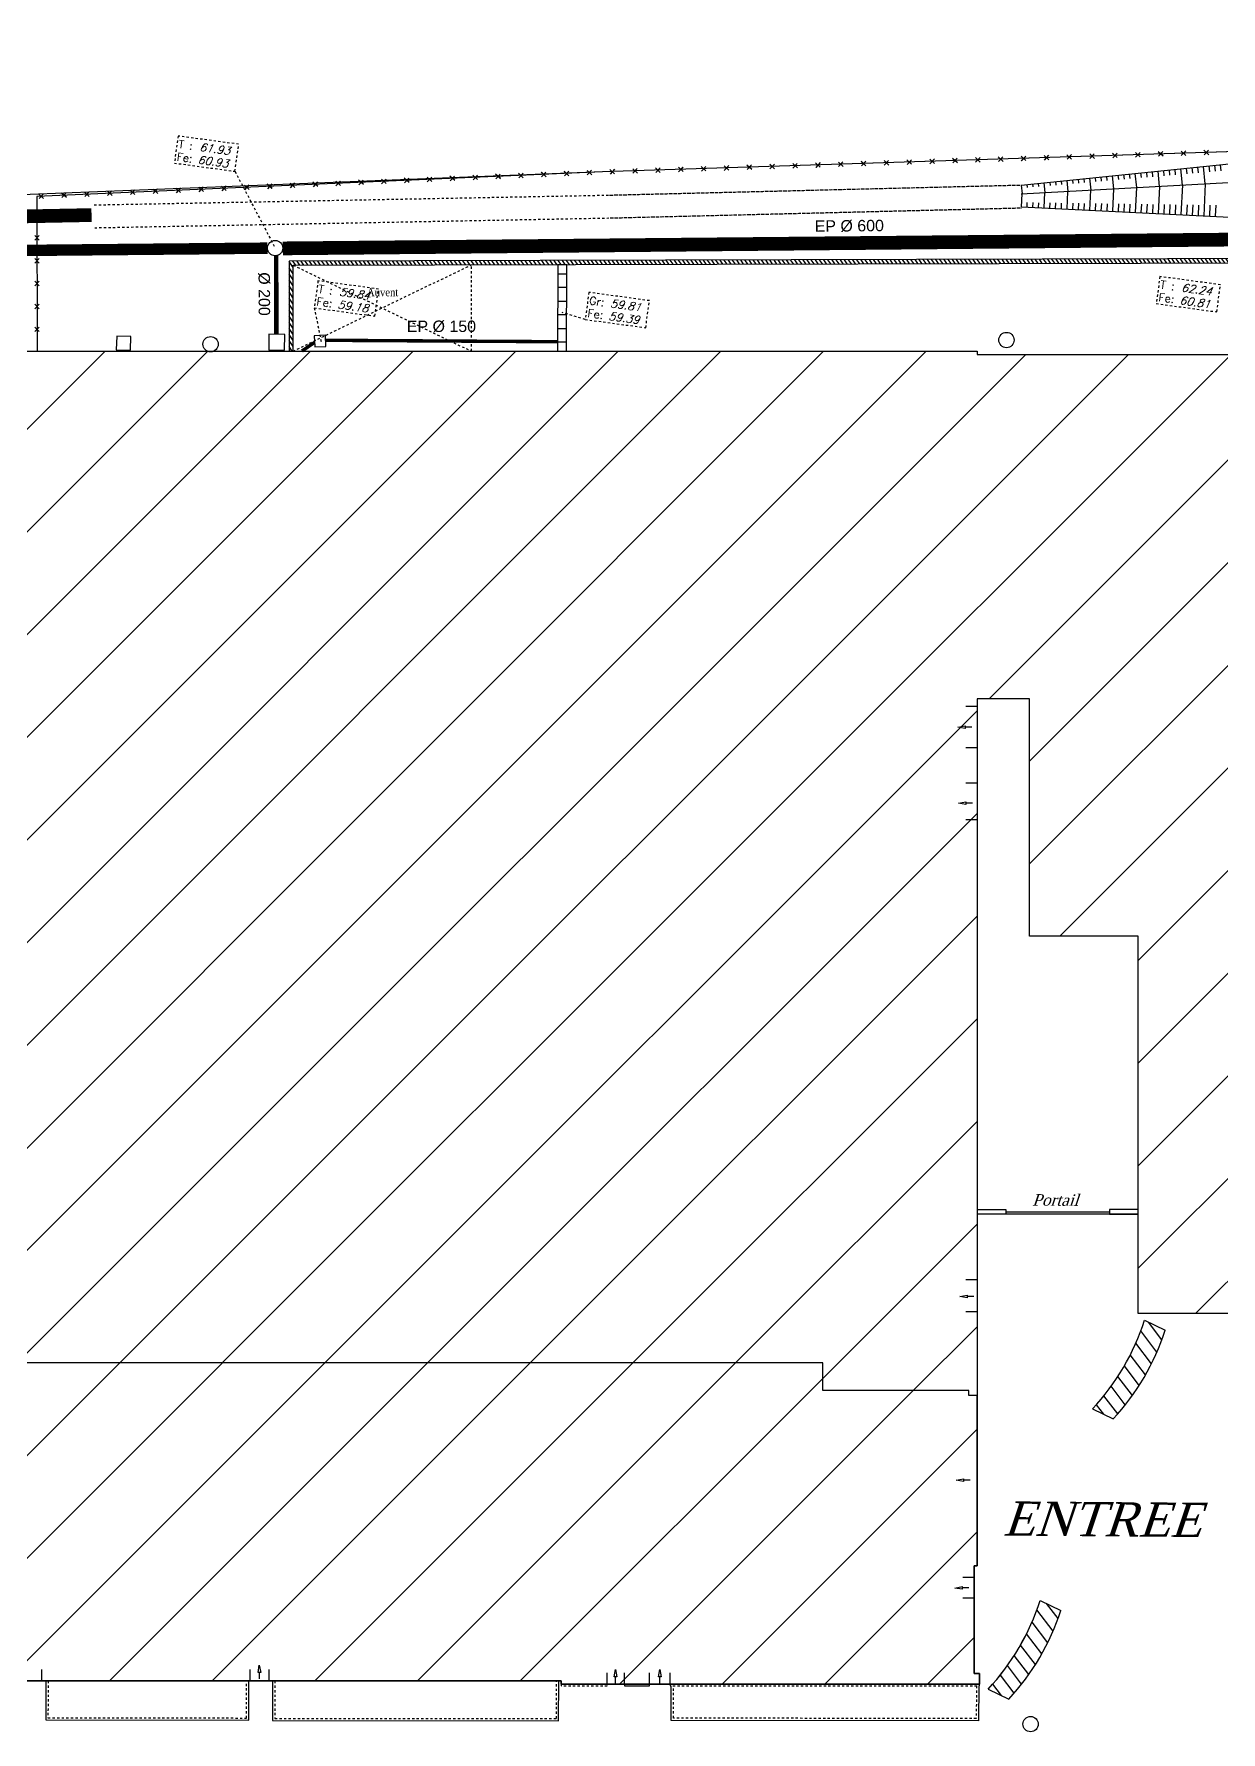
# Model space of a CAD drawing. Header units: metres. Extents: x 19 to 585, y 0 to 337.
# Drawn here: x 255.5 to 307.4, y 135.3 to 209.6 of the extents above; entities that cross this region are included whole.
import ezdxf
from ezdxf.enums import TextEntityAlignment as Align

# ---------------------------------------------------------------- set-up
doc = ezdxf.new("R2010")
doc.units = ezdxf.units.M
doc.header["$LTSCALE"] = 0.01
for name, pattern in [('CACHE', [0.375, 0.25, -0.125]), ('CACHE2', [0.1875, 0.125, -0.0625]), ('FANTOME', [2.5, 1.25, -0.25, 0.25, -0.25, 0.25, -0.25])]:
    doc.linetypes.add(name, pattern=pattern)
for name, color, linetype in [('BATIMENTS', 1, 'Continuous'), ('HACHURES', 7, 'Continuous'), ('LIEN-GAMA', 150, 'Continuous'), ('PARCELLES', 240, 'Continuous'), ('RESEAUX-EU-EP', 131, 'FANTOME'), ('TALUS', 2, 'Continuous'), ('Tempo_Doublon_Point', 7, 'Continuous'), ('TEXTES', 6, 'Continuous'), ('VOIRIES', 7, 'Continuous'), ('VOIRIES_temp', 7, 'Continuous')]:
    doc.layers.add(name, color=color, linetype=linetype)
doc.layers.add('CONTOURS', color=10, linetype='Continuous', plot=False)
doc.layers.add('CONTOURS2', color=30, linetype='Continuous', plot=False)
doc.styles.add('2', font='times.ttf', dxfattribs={"oblique": 18})
doc.styles.add('9', font='arial.ttf')
doc.styles.add('GARA', font='GARA.TTF', dxfattribs={"width": 1.01})
doc.styles.add('ROMANC', font='romanc')
doc.styles.add('ROMANS', font='romans')
pattern_1 = [(127.23401086, (48295.0689, -734406.4977), (-0.3980854434, -0.30253591482), [])]

# ---------------------------------------------------------------- blocks, each defined once
blk = doc.blocks.new('116')
blk.add_circle((0, 0), 0.5)
blk = doc.blocks.new('12')
blk.add_lwpolyline([(0, 0), (1, 0), (1, 1), (0, 1)], close=True)
blk = doc.blocks.new('14')
for p, q in [((0.105, 0.947), (0.105, 0.053)), ((0.263, 0.053), (0.263, 0.947)), ((0.421, 0.947), (0.421, 0.053)), ((0.579, 0.053), (0.579, 0.947)), ((0.737, 0.947), (0.737, 0.053)), ((0.895, 0.053), (0.895, 0.947))]:
    blk.add_line(p, q)
blk.add_lwpolyline([(1, 1), (1, 0), (0, 0), (0, 1)], close=True)
blk = doc.blocks.new('102')
for p, q in [((-0.2, 0.2), (0.2, -0.2)), ((-0.2, -0.2), (0.2, 0.2))]:
    blk.add_line(p, q)
blk = doc.blocks.new('Ct2')
blk.add_lwpolyline([(0, 0), (2.673, 0), (2.673, 1.195), (0, 1.195)], close=True)
at = {"style": 'ROMANC'}
for s, p in [('T :', (0.068, 0.678)), ('Fe:', (0.068, 0.12))]:
    blk.add_text(s, height=0.35, dxfattribs=at).set_placement(p)
at = {"style": 'ROMANS', "oblique": 18, "flags": 4}
for tag, p in [('TAMPON', (0.996, 0.678)), ('FE', (0.996, 0.118))]:
    blk.add_attdef(tag, p, '', height=0.35, dxfattribs=at)
blk = doc.blocks.new('Gt2')
blk.add_lwpolyline([(0, 0), (2.673, 0), (2.673, 1.195), (0, 1.195)], close=True)
at = {"style": 'ROMANC'}
for s, p in [('Gr:', (0.068, 0.678)), ('Fe:', (0.068, 0.12))]:
    blk.add_text(s, height=0.35, dxfattribs=at).set_placement(p)
at = {"style": 'ROMANS', "oblique": 18, "flags": 4}
for tag, p in [('TAMPON', (0.996, 0.678)), ('FE', (0.996, 0.118))]:
    blk.add_attdef(tag, p, '', height=0.35, dxfattribs=at)
blk = doc.blocks.new('D-fld')
for p, q in [((-0.321, -0.003), (0.001, 0.057)), ((0.001, 0.057), (-0.001, -0.057)), ((0.287, 0), (0, 0)), ((-0.001, -0.057), (-0.321, -0.003))]:
    blk.add_line(p, q)

msp = doc.modelspace()

# ---------------------------------------------------------------- hatches: boundary and pattern name
at = {"layer": 'HACHURES'}
h = msp.add_hatch(dxfattribs=at)
h.set_pattern_fill('U', color=256, scale=0.15, angle=27.34395, style=0, pattern_type=0)
h.set_pattern_definition([(304.3712777, (4752.65459, -3394.69205), (0.1238094918, 0.0846829957), [])])
edge = h.paths.add_edge_path()
edge.add_line((266.817, 199.486), (316.225, 199.61))
edge.add_line((316.225, 199.61), (316.225, 202.528))
edge.add_line((316.045, 202.528), (316.045, 199.789))
edge.add_line((316.045, 199.789), (266.637, 199.666))
edge.add_line((266.637, 199.666), (266.637, 195.726))
edge.add_line((266.817, 195.726), (266.817, 199.486))
h = msp.add_hatch(dxfattribs=at)
h.set_pattern_fill('ANSI31', color=256, style=0)
h.paths.add_polyline_path([(296.734, 175.227), (296.734, 180.517), (299.028, 180.517), (299.028, 170.137), (303.778, 170.137), (303.778, 153.622), (326.057, 153.622), (326.053, 158.095), (326.057, 178.538), (326.057, 185.271), (318.303, 185.271), (314.703, 185.271), (311.403, 185.271), (308.189, 185.271), (308.189, 185.397), (308.134, 185.397), (308.189, 195.387), (311.487, 195.387), (311.487, 195.587), (296.734, 195.587), (296.734, 195.726), (281.664, 195.726), (253.148, 195.726), (236.645, 195.726), (197.683, 195.726), (195.613, 195.726), (191.197, 195.726), (191.197, 189.649), (189.612, 189.649), (189.612, 196.787), (181.997, 196.787), (178.288, 196.787), (171.872, 196.787), (168.009, 196.787), (155.531, 196.787), (155.531, 191.969), (155.531, 174.21), (155.531, 171.06), (155.531, 168.386), (155.531, 162.997), (155.531, 161.112), (155.893, 161.112), (155.893, 156.043), (155.893, 147.691), (170.348, 147.578), (170.348, 142.971), (180.379, 142.971), (180.38, 147.058), (254.188, 147.16), (254.182, 151.464), (290.342, 151.464), (290.342, 150.252), (296.734, 150.252), (296.734, 155.679)])
h.paths.add_polyline_path([(206.096, 166.264), (242.1, 166.256), (242.101, 170.857), (206.097, 170.865)], flags=24)
h = msp.add_hatch(dxfattribs=at)
h.set_pattern_fill('_USER', color=256, scale=0.5, angle=127.23401, style=0, pattern_type=0)
h.set_pattern_definition(pattern_1)
h.paths.add_polyline_path([(304.958, 152.898), (304.056, 153.334, -0.110247), (301.783, 149.453), (302.684, 149.017, 0.110247)])
h = msp.add_hatch(dxfattribs=at)
h.set_pattern_fill('_USER', color=256, scale=0.5, angle=127.23401, style=0, pattern_type=0)
h.set_pattern_definition(pattern_1)
h.paths.add_polyline_path([(297.219, 137.195), (298.121, 136.759, 0.110247), (300.394, 140.64), (299.492, 141.076, -0.110247)])

# ---------------------------------------------------------------- linework, layer by layer
at = {"layer": 'BATIMENTS', "flags": 128}
for points in [[(316.045, 202.528), (316.045, 199.789), (266.637, 199.666), (266.637, 195.726)], [(266.817, 199.486), (316.225, 199.61), (316.225, 202.528)], [(266.817, 195.726), (266.817, 199.486)], [(253.148, 195.726), (281.664, 195.726), (296.734, 195.726), (296.734, 195.587), (311.487, 195.587)], [(326.057, 153.622), (303.778, 153.622), (303.778, 170.137), (299.028, 170.137), (299.028, 180.517), (296.734, 180.517), (296.734, 175.227), (296.734, 155.679), (296.734, 150.042), (296.734, 143.163), (296.734, 142.594), (296.601, 142.594), (296.601, 137.88), (296.843, 137.88), (296.843, 137.412), (283.3, 137.412), (278.532, 137.412), (278.532, 137.55), (265.76, 137.55), (255.876, 137.55), (249.554, 137.55)], [(296.734, 180.177), (296.234, 180.177)], [(296.734, 178.377), (296.234, 178.377)], [(296.734, 176.827), (296.234, 176.827)], [(296.734, 175.227), (296.234, 175.227)], [(296.734, 158.177), (297.984, 158.177), (297.984, 157.977), (296.734, 157.977)], [(297.984, 158.077), (302.518, 158.077)], [(303.778, 158.177), (302.518, 158.177), (302.518, 157.977), (303.778, 157.977)], [(296.734, 155.097), (296.234, 155.097)], [(296.734, 153.697), (296.234, 153.697)], [(296.601, 142.082), (296.101, 142.082)], [(296.601, 141.177), (296.101, 141.177)], [(255.817, 137.55), (255.817, 138.05)], [(264.93, 137.55), (264.93, 138.05)], [(265.76, 137.55), (265.76, 138.05)], [(280.544, 137.412), (280.544, 137.912)], [(281.306, 137.412), (281.306, 137.912)], [(282.4, 137.412), (282.4, 137.912)], [(283.3, 137.412), (283.301, 137.912)], [(281.306, 137.412), (281.306, 137.335), (282.4, 137.335), (282.4, 137.412)]]:
    msp.add_lwpolyline(points, dxfattribs=at)
at = {"layer": 'BATIMENTS', "color": 7, "linetype": 'CACHE2', "flags": 128}
for points in [[(266.817, 195.726), (274.61, 199.506)], [(266.817, 199.486), (274.61, 195.726)], [(274.61, 195.726), (274.61, 199.506)]]:
    msp.add_lwpolyline(points, dxfattribs=at)
at = {"layer": 'BATIMENTS', "linetype": 'CACHE', "flags": 128}
for points in [[(278.532, 137.412), (278.532, 137.335), (280.544, 137.335), (280.544, 137.412)], [(283.3, 137.412), (283.3, 137.335), (296.843, 137.335), (296.843, 137.412)]]:
    msp.add_lwpolyline(points, dxfattribs=at)
at = {"layer": 'CONTOURS', "flags": 128}
for points in [[(253.148, 195.726), (281.664, 195.726), (296.734, 195.726), (296.734, 195.587), (311.487, 195.587)], [(326.057, 153.622), (303.778, 153.622), (303.778, 170.137), (299.028, 170.137), (299.028, 180.517), (296.734, 180.517), (296.734, 175.227), (296.734, 155.679), (296.734, 150.042), (296.734, 143.163), (296.734, 142.594), (296.601, 142.594), (296.601, 137.88), (296.843, 137.88), (296.843, 137.412), (283.3, 137.412), (278.532, 137.412), (278.532, 137.55), (265.76, 137.55), (255.876, 137.55), (249.554, 137.55)]]:
    msp.add_lwpolyline(points, dxfattribs=at)
at = {"layer": 'CONTOURS2', "flags": 128}
for points in [[(253.204, 195.726), (266.637, 195.726), (266.637, 195.726), (296.734, 195.726), (296.734, 195.587), (311.487, 195.587)], [(326.057, 153.622), (303.778, 153.622), (303.778, 157.977), (296.734, 157.977), (296.734, 155.679), (296.734, 155.679), (296.734, 153.298), (296.734, 153.298), (296.734, 150.042), (296.374, 150.042), (296.374, 150.252), (289.982, 150.252), (289.982, 151.464), (254.022, 151.464)]]:
    msp.add_lwpolyline(points, dxfattribs=at)
at = {"layer": 'CONTOURS2'}
msp.add_lwpolyline([(249.554, 137.55), (255.876, 137.55), (265.76, 137.55), (278.532, 137.55), (278.532, 137.412), (283.3, 137.412), (296.843, 137.412), (296.843, 137.88), (296.601, 137.88), (296.601, 142.594), (296.734, 142.594), (296.734, 143.163), (296.734, 150.042), (296.374, 150.042), (296.374, 150.252), (289.982, 150.252), (289.982, 151.464), (254.022, 151.464)], dxfattribs=at)
at = {"layer": 'LIEN-GAMA'}
for p, q in [((245.313, 137.55), (259.227, 151.464)), ((249.803, 137.55), (263.718, 151.464)), ((254.293, 137.55), (268.208, 151.464)), ((258.783, 137.55), (272.698, 151.464)), ((263.273, 137.55), (277.188, 151.464)), ((267.764, 137.55), (281.678, 151.464)), ((272.254, 137.55), (286.168, 151.464)), ((276.744, 137.55), (290.342, 151.148)), ((281.096, 137.412), (293.936, 150.252)), ((285.587, 137.412), (296.734, 148.56)), ((290.077, 137.412), (296.734, 144.069)), ((294.567, 137.412), (296.601, 139.447))]:
    msp.add_line(p, q, dxfattribs=at)
msp.add_lwpolyline([(249.554, 137.55), (255.876, 137.55), (265.76, 137.55), (278.532, 137.55), (278.532, 137.412), (283.3, 137.412), (296.843, 137.412), (296.843, 137.88), (296.601, 137.88), (296.601, 142.594), (296.734, 142.594), (296.734, 143.163), (296.734, 150.042), (296.374, 150.042), (296.374, 150.252), (289.982, 150.252), (289.982, 151.464), (254.022, 151.464)], dxfattribs=at)
at = {"layer": 'PARCELLES'}
msp.add_lwpolyline([(398.34, 199.329), (342.6, 204.938), (316.753, 204.74), (280.34, 203.565), (255.312, 202.576), (222.196, 201.846), (210.155, 201.609), (195.235, 202.337), (179.02, 203.128), (171.6, 203.566), (155.796, 204.424), (154.395, 205.503), (150.874, 208.843), (121.269, 209.603)], dxfattribs=at)
at = {"layer": 'RESEAUX-EU-EP', "flags": 128}
for points in [[(264.27, 203.594), (266.028, 200.243)], [(267.74, 197.621), (268.037, 196.156)], [(279.589, 197.113), (278.588, 197.418)]]:
    msp.add_lwpolyline(points, dxfattribs=at)
for points, const_width in [([(229.293, 201.117), (257.997, 201.68)], 0.6), ([(266.362, 200.222), (308.175, 200.611)], 0.6), ([(200.887, 199.626), (265.693, 200.233)], 0.5), ([(266.081, 196.465), (266.071, 199.903)], 0.2), ([(267.753, 196.11), (267.197, 195.731)], 0.15), ([(278.378, 196.14), (268.24, 196.202)], 0.15)]:
    msp.add_lwpolyline(points, dxfattribs=dict(at, const_width=const_width))
at = {"layer": 'TALUS'}
for p, q in [((304.134, 203.554), (304.156, 203.338)), ((304.382, 203.579), (304.405, 203.36)), ((304.631, 203.604), (304.699, 202.935)), ((304.88, 203.63), (304.903, 203.403)), ((305.129, 203.655), (305.152, 203.424)), ((305.377, 203.681), (305.401, 203.446)), ((305.626, 203.706), (305.699, 202.99)), ((305.875, 203.731), (305.899, 203.489)), ((306.123, 203.757), (306.149, 203.51)), ((306.372, 203.782), (306.398, 203.532)), ((306.621, 203.807), (306.699, 203.044)), ((306.87, 203.833), (306.896, 203.574)), ((307.118, 203.858), (307.145, 203.596)), ((307.367, 203.884), (307.394, 203.617)), ((298.662, 202.995), (298.702, 202.609)), ((298.911, 203.021), (298.924, 202.888)), ((299.16, 203.046), (299.174, 202.909)), ((299.408, 203.071), (299.423, 202.931)), ((299.657, 203.097), (299.701, 202.663)), ((299.906, 203.122), (299.921, 202.974)), ((300.154, 203.148), (300.17, 202.995)), ((300.403, 203.173), (300.419, 203.017)), ((300.652, 203.198), (300.701, 202.718)), ((300.901, 203.224), (300.917, 203.06)), ((301.149, 203.249), (301.166, 203.081)), ((301.398, 203.274), (301.416, 203.102)), ((301.647, 203.3), (301.701, 202.772)), ((301.895, 203.325), (301.914, 203.145)), ((302.144, 203.351), (302.163, 203.167)), ((302.393, 203.376), (302.412, 203.188)), ((302.642, 203.401), (302.7, 202.827)), ((302.664, 201.847), (302.712, 202.827)), ((302.89, 203.427), (302.91, 203.231)), ((303.139, 203.452), (303.159, 203.253)), ((303.388, 203.477), (303.408, 203.274)), ((303.636, 203.503), (303.7, 202.881)), ((303.663, 201.798), (303.716, 202.882)), ((303.885, 203.528), (303.907, 203.317)), ((304.661, 201.749), (304.72, 202.937)), ((305.66, 201.699), (305.724, 202.991)), ((306.659, 201.65), (306.728, 203.046)), ((298.669, 202.045), (298.697, 202.609)), ((298.918, 202.033), (298.928, 202.229)), ((299.168, 202.02), (299.178, 202.226)), ((299.418, 202.008), (299.428, 202.222)), ((299.667, 201.996), (299.7, 202.663)), ((299.917, 201.983), (299.929, 202.214)), ((300.167, 201.971), (300.179, 202.211)), ((300.417, 201.959), (300.429, 202.207)), ((300.666, 201.946), (300.704, 202.718)), ((300.916, 201.934), (300.929, 202.2)), ((301.166, 201.922), (301.179, 202.196)), ((301.415, 201.909), (301.429, 202.192)), ((301.665, 201.897), (301.708, 202.773)), ((301.915, 201.884), (301.93, 202.185)), ((302.164, 201.872), (302.18, 202.181)), ((302.414, 201.86), (302.43, 202.178)), ((302.913, 201.835), (302.93, 202.17)), ((303.163, 201.823), (303.18, 202.167)), ((303.413, 201.81), (303.43, 202.163)), ((303.912, 201.786), (303.931, 202.156)), ((304.162, 201.773), (304.181, 202.152)), ((304.412, 201.761), (304.431, 202.148)), ((304.911, 201.736), (304.931, 202.141)), ((305.161, 201.724), (305.181, 202.137)), ((305.41, 201.712), (305.431, 202.134)), ((305.91, 201.687), (305.932, 202.126)), ((306.159, 201.674), (306.182, 202.122)), ((306.409, 201.662), (306.432, 202.119)), ((306.909, 201.637), (306.932, 202.111)), ((307.158, 201.625), (307.182, 202.108))]:
    msp.add_line(p, q, dxfattribs=at)
at = {"layer": 'TALUS', "flags": 128}
for points in [[(298.662, 202.995), (315.292, 204.692)], [(298.66, 202.607), (315.989, 203.55)], [(298.669, 202.045), (316.031, 201.186)]]:
    msp.add_lwpolyline(points, dxfattribs=at)
at = {"layer": 'Tempo_Doublon_Point'}
msp.add_lwpolyline([(398.34, 199.329), (342.6, 204.938), (316.753, 204.74), (280.34, 203.565), (255.312, 202.576), (222.196, 201.846), (210.155, 201.609), (195.235, 202.337), (179.02, 203.128), (171.6, 203.566), (155.796, 204.424), (154.395, 205.503), (150.874, 208.843), (121.269, 209.603)], dxfattribs=at)
at = {"layer": 'VOIRIES', "flags": 128}
for points in [[(316.753, 204.74), (280.34, 203.565), (255.609, 202.497), (255.612, 195.727)], [(304.056, 153.334), (304.958, 152.898)], [(301.783, 149.453), (302.684, 149.017)], [(299.492, 141.076), (300.394, 140.64)], [(297.219, 137.195), (298.121, 136.759)]]:
    msp.add_lwpolyline(points, dxfattribs=at)
at = {"layer": 'VOIRIES', "linetype": 'CACHE', "flags": 128}
for points in [[(258.115, 202.125), (280.654, 202.554), (298.662, 202.995)], [(258.134, 201.126), (280.676, 201.554), (298.687, 201.996)]]:
    msp.add_lwpolyline(points, dxfattribs=at)
at = {"layer": 'VOIRIES', "flags": 128}
for points in [[(301.783, 149.453, 0.110247), (304.056, 153.334, 0.954854)], [(302.684, 149.017, 0.110247), (304.958, 152.898, 0.954854)], [(297.219, 137.195, 0.110247), (299.492, 141.076, 0.954854)], [(298.121, 136.759, 0.110247), (300.394, 140.64, 0.954854)]]:
    msp.add_lwpolyline(points, format="xyb", dxfattribs=at)
at = {"layer": 'VOIRIES'}
for points in [[(255.993, 137.55), (255.992, 135.844), (264.879, 135.83), (264.879, 137.55)], [(265.917, 137.55), (265.916, 135.815), (278.428, 135.814), (278.429, 137.55)], [(296.802, 137.335), (296.795, 135.803), (283.352, 135.826), (283.353, 137.335)]]:
    msp.add_lwpolyline(points, dxfattribs=at)
at = {"layer": 'VOIRIES', "linetype": 'CACHE'}
for points in [[(256.093, 137.55), (256.092, 135.944), (264.779, 135.93), (264.779, 137.55)], [(266.017, 137.55), (266.016, 135.915), (278.328, 135.914), (278.329, 137.55)], [(296.702, 137.335), (296.695, 135.903), (283.453, 135.926), (283.453, 137.335)]]:
    msp.add_lwpolyline(points, dxfattribs=at)
at = {"layer": 'VOIRIES_temp'}
for p, q in [((316.753, 204.74), (280.34, 203.565)), ((299.865, 204.095), (299.659, 204.288)), ((299.859, 204.295), (299.666, 204.088)), ((300.865, 204.127), (300.659, 204.321)), ((300.859, 204.327), (300.665, 204.121)), ((301.864, 204.159), (301.658, 204.353)), ((301.858, 204.359), (301.665, 204.153)), ((302.864, 204.192), (302.658, 204.385)), ((302.857, 204.392), (302.664, 204.185)), ((303.863, 204.224), (303.657, 204.417)), ((303.857, 204.424), (303.664, 204.217)), ((304.863, 204.256), (304.657, 204.45)), ((304.856, 204.456), (304.663, 204.25)), ((305.862, 204.288), (305.656, 204.482)), ((305.856, 204.488), (305.662, 204.282)), ((306.862, 204.321), (306.656, 204.514)), ((306.855, 204.52), (306.662, 204.314)), ((280.34, 203.565), (255.609, 202.497)), ((277.879, 203.359), (277.671, 203.55)), ((277.87, 203.559), (277.679, 203.35)), ((278.878, 203.402), (278.67, 203.593)), ((278.869, 203.602), (278.678, 203.393)), ((279.877, 203.445), (279.669, 203.636)), ((279.869, 203.645), (279.677, 203.437)), ((280.875, 203.483), (280.669, 203.676)), ((280.869, 203.682), (280.675, 203.476)), ((281.875, 203.515), (281.669, 203.708)), ((281.868, 203.715), (281.675, 203.508)), ((282.874, 203.547), (282.668, 203.74)), ((282.868, 203.747), (282.674, 203.541)), ((283.874, 203.579), (283.667, 203.773)), ((283.867, 203.779), (283.674, 203.573)), ((284.873, 203.611), (284.667, 203.805)), ((284.867, 203.811), (284.673, 203.605)), ((285.873, 203.644), (285.666, 203.837)), ((285.866, 203.844), (285.673, 203.637)), ((286.872, 203.676), (286.666, 203.869)), ((286.866, 203.876), (286.672, 203.669)), ((287.872, 203.708), (287.665, 203.902)), ((287.865, 203.908), (287.672, 203.702)), ((288.871, 203.74), (288.665, 203.934)), ((288.865, 203.94), (288.671, 203.734)), ((289.871, 203.773), (289.664, 203.966)), ((289.864, 203.973), (289.671, 203.766)), ((290.87, 203.805), (290.664, 203.998)), ((290.864, 204.005), (290.67, 203.798)), ((291.87, 203.837), (291.663, 204.031)), ((291.863, 204.037), (291.67, 203.831)), ((292.869, 203.869), (292.663, 204.063)), ((292.863, 204.069), (292.669, 203.863)), ((293.869, 203.902), (293.662, 204.095)), ((293.862, 204.101), (293.669, 203.895)), ((294.868, 203.934), (294.662, 204.127)), ((294.862, 204.134), (294.668, 203.927)), ((295.868, 203.966), (295.661, 204.159)), ((295.861, 204.166), (295.668, 203.96)), ((296.867, 203.998), (296.661, 204.192)), ((296.861, 204.198), (296.667, 203.992)), ((297.867, 204.03), (297.66, 204.224)), ((297.86, 204.23), (297.667, 204.024)), ((298.866, 204.063), (298.66, 204.256)), ((298.86, 204.263), (298.666, 204.056)), ((260.895, 202.625), (260.686, 202.817)), ((260.886, 202.825), (260.695, 202.617)), ((261.894, 202.669), (261.685, 202.86)), ((261.885, 202.868), (261.694, 202.66)), ((262.893, 202.712), (262.685, 202.903)), ((262.884, 202.912), (262.693, 202.703)), ((263.892, 202.755), (263.684, 202.946)), ((263.883, 202.955), (263.692, 202.746)), ((264.891, 202.798), (264.683, 202.989)), ((264.883, 202.998), (264.691, 202.789)), ((265.89, 202.841), (265.682, 203.032)), ((265.882, 203.041), (265.69, 202.833)), ((266.889, 202.884), (266.681, 203.076)), ((266.881, 203.084), (266.689, 202.876)), ((267.888, 202.927), (267.68, 203.119)), ((267.88, 203.127), (267.689, 202.919)), ((268.887, 202.971), (268.679, 203.162)), ((268.879, 203.17), (268.688, 202.962)), ((269.886, 203.014), (269.678, 203.205)), ((269.878, 203.214), (269.687, 203.005)), ((270.886, 203.057), (270.677, 203.248)), ((270.877, 203.257), (270.686, 203.048)), ((271.885, 203.1), (271.676, 203.291)), ((271.876, 203.3), (271.685, 203.091)), ((272.884, 203.143), (272.675, 203.334)), ((272.875, 203.343), (272.684, 203.135)), ((273.883, 203.186), (273.674, 203.378)), ((273.874, 203.386), (273.683, 203.178)), ((274.882, 203.23), (274.673, 203.421)), ((274.873, 203.429), (274.682, 203.221)), ((275.881, 203.273), (275.672, 203.464)), ((275.872, 203.472), (275.681, 203.264)), ((276.88, 203.316), (276.672, 203.507)), ((276.871, 203.516), (276.68, 203.307)), ((255.609, 202.497), (255.612, 195.727)), ((255.9, 202.41), (255.691, 202.601)), ((255.891, 202.609), (255.7, 202.401)), ((256.899, 202.453), (256.69, 202.644)), ((256.89, 202.653), (256.699, 202.444)), ((257.898, 202.496), (257.689, 202.687)), ((257.889, 202.696), (257.698, 202.487)), ((258.897, 202.539), (258.688, 202.73)), ((258.888, 202.739), (258.697, 202.53)), ((259.896, 202.582), (259.687, 202.773)), ((259.887, 202.782), (259.696, 202.574)), ((255.71, 201.783), (255.51, 201.583)), ((255.51, 201.783), (255.71, 201.583)), ((255.71, 200.783), (255.51, 200.583)), ((255.51, 200.783), (255.71, 200.583)), ((255.71, 199.783), (255.51, 199.583)), ((255.51, 199.783), (255.71, 199.583)), ((278.388, 199.51), (278.381, 195.727)), ((278.781, 199.51), (278.388, 199.51)), ((278.408, 199.113), (278.759, 199.112)), ((278.774, 195.726), (278.781, 199.51)), ((255.711, 198.783), (255.511, 198.583)), ((255.511, 198.783), (255.711, 198.583)), ((278.758, 198.515), (278.407, 198.515)), ((255.711, 197.783), (255.511, 197.583)), ((255.511, 197.783), (255.711, 197.583)), ((278.406, 197.918), (278.757, 197.917)), ((278.756, 197.319), (278.405, 197.32)), ((255.711, 196.783), (255.511, 196.583)), ((255.511, 196.783), (255.711, 196.583)), ((259.097, 196.386), (259.08, 195.786)), ((259.719, 196.368), (259.097, 196.386)), ((259.702, 195.768), (259.719, 196.368)), ((265.758, 196.471), (265.746, 195.776)), ((266.453, 196.459), (265.758, 196.471)), ((266.441, 195.764), (266.453, 196.459)), ((268.23, 196.424), (267.74, 196.401)), ((267.74, 196.401), (267.762, 195.911)), ((268.252, 195.934), (268.23, 196.424)), ((278.754, 196.123), (278.403, 196.124)), ((278.404, 196.722), (278.755, 196.721)), ((259.08, 195.786), (259.702, 195.768)), ((265.746, 195.776), (266.441, 195.764)), ((267.762, 195.911), (268.252, 195.934)), ((278.381, 195.727), (278.774, 195.726)), ((304.056, 153.334), (304.958, 152.898)), ((301.783, 149.453), (302.684, 149.017)), ((299.492, 141.076), (300.394, 140.64)), ((255.993, 137.55), (255.992, 135.844)), ((264.879, 135.83), (264.879, 137.55)), ((265.917, 137.55), (265.916, 135.815)), ((278.428, 135.814), (278.429, 137.55)), ((283.352, 135.826), (283.353, 137.335)), ((296.802, 137.335), (296.795, 135.803)), ((297.219, 137.195), (298.121, 136.759)), ((255.992, 135.844), (264.879, 135.83)), ((265.916, 135.815), (278.428, 135.814)), ((296.795, 135.803), (283.352, 135.826))]:
    msp.add_line(p, q, dxfattribs=at)
at = {"layer": 'VOIRIES_temp', "linetype": 'CACHE'}
for p, q in [((280.654, 202.554), (298.662, 202.995)), ((258.115, 202.125), (280.654, 202.554)), ((258.134, 201.126), (280.676, 201.554)), ((280.676, 201.554), (298.687, 201.996)), ((256.093, 137.55), (256.092, 135.944)), ((264.779, 135.93), (264.779, 137.55)), ((266.017, 137.55), (266.016, 135.915)), ((278.328, 135.914), (278.329, 137.55)), ((283.453, 135.926), (283.453, 137.335)), ((296.702, 137.335), (296.695, 135.903)), ((256.092, 135.944), (264.779, 135.93)), ((266.016, 135.915), (278.328, 135.914)), ((296.695, 135.903), (283.453, 135.926))]:
    msp.add_line(p, q, dxfattribs=at)
at = {"layer": 'VOIRIES_temp'}
for centre in [(266.028, 200.236), (263.204, 196.031), (298.016, 196.214), (299.071, 135.664)]:
    msp.add_circle(centre, 0.335, dxfattribs=at)
for centre in [(294.226, 156.485), (295.128, 156.05), (289.662, 144.227), (290.564, 143.792)]:
    msp.add_arc(centre, 10.323, 317.05787, 342.22291, dxfattribs=at)

# ---------------------------------------------------------------- block references
at = {"layer": 'BATIMENTS'}
for p, rotation in [((296.208, 179.283), 6.211831049540706e-10), ((296.238, 175.958), 6.211831049540706e-10), ((296.295, 154.368), 6.211831049540706e-10), ((296.142, 146.333), 6.211831049540706e-10), ((296.077, 141.62), 6.211831049540706e-10), ((265.338, 137.925), 270.0000000000815), ((280.914, 137.727), 270.0000000000815), ((282.854, 137.727), 270.0000000000815)]:
    msp.add_blockref('D-fld', p, dxfattribs=dict(at, rotation=rotation))
at = {"layer": 'RESEAUX-EU-EP', "rotation": 352.2340108679559}
for p, values in [((261.621, 203.955), {'FE': '60.93', 'TAMPON': '61.93'}), ((267.74, 197.621), {'FE': '59.18', 'TAMPON': '59.84'}), ((304.566, 197.807), {'FE': '60.81', 'TAMPON': '62.24'})]:
    msp.add_blockref('Ct2', p, dxfattribs=at).add_auto_attribs(values)
at = {"layer": 'RESEAUX-EU-EP'}
ref = msp.add_blockref('Gt2', (279.589, 197.113), dxfattribs=dict(at, rotation=352.2340108679559))
ref.add_attrib('TAMPON', '59.81', (280.667, 197.651), dxfattribs={"layer": '0', "linetype": 'Continuous', "height": 0.35, "rotation": 352.23401, "style": 'ROMANS', "oblique": 18, "flags": 4})
ref.add_attrib('FE', '59.39', (280.592, 197.096), dxfattribs={"layer": '0', "linetype": 'Continuous', "height": 0.35, "rotation": 352.23401, "style": 'ROMANS', "oblique": 18, "flags": 4})
at = {"layer": 'VOIRIES'}
for name, p, xscale, yscale, zscale, rotation in [('102', (299.762, 204.192), 0.5000000000015485, 0.5000000000001801, 0.5, 181.8469423003632), ('102', (300.762, 204.224), 0.5000000000015485, 0.5000000000001801, 0.5, 181.8469423003632), ('102', (301.761, 204.256), 0.5000000000015485, 0.5000000000001801, 0.5, 181.8469423003632), ('102', (302.761, 204.288), 0.5000000000015485, 0.5000000000001801, 0.5, 181.8469423003632), ('102', (303.76, 204.321), 0.5000000000015485, 0.5000000000001801, 0.5, 181.8469423003632), ('102', (304.76, 204.353), 0.5000000000015485, 0.5000000000001801, 0.5, 181.8469423003632), ('102', (305.759, 204.385), 0.5000000000015485, 0.5000000000001801, 0.5, 181.8469423003632), ('102', (306.759, 204.417), 0.5000000000015485, 0.5000000000001801, 0.5, 181.8469423003632), ('102', (277.775, 203.455), 0.4999999999983166, 0.5000000000001801, 0.5, 182.4730514132766), ('102', (278.774, 203.498), 0.4999999999983166, 0.5000000000001801, 0.5, 182.4730514132766), ('102', (279.773, 203.541), 0.4999999999983166, 0.5000000000001801, 0.5, 182.4730514132766), ('102', (280.772, 203.579), 0.5000000000015485, 0.5000000000001801, 0.5, 181.8469423003632), ('102', (281.772, 203.612), 0.5000000000015485, 0.5000000000001801, 0.5, 181.8469423003632), ('102', (282.771, 203.644), 0.5000000000015485, 0.5000000000001801, 0.5, 181.8469423003632), ('102', (283.771, 203.676), 0.5000000000015485, 0.5000000000001801, 0.5, 181.8469423003632), ('102', (284.77, 203.708), 0.5000000000015485, 0.5000000000001801, 0.5, 181.8469423003632), ('102', (285.77, 203.74), 0.5000000000015485, 0.5000000000001801, 0.5, 181.8469423003632), ('102', (286.769, 203.773), 0.5000000000015485, 0.5000000000001801, 0.5, 181.8469423003632), ('102', (287.769, 203.805), 0.5000000000015485, 0.5000000000001801, 0.5, 181.8469423003632), ('102', (288.768, 203.837), 0.5000000000015485, 0.5000000000001801, 0.5, 181.8469423003632), ('102', (289.768, 203.869), 0.5000000000015485, 0.5000000000001801, 0.5, 181.8469423003632), ('102', (290.767, 203.902), 0.5000000000015485, 0.5000000000001801, 0.5, 181.8469423003632), ('102', (291.766, 203.934), 0.5000000000015485, 0.5000000000001801, 0.5, 181.8469423003632), ('102', (292.766, 203.966), 0.5000000000015485, 0.5000000000001801, 0.5, 181.8469423003632), ('102', (293.765, 203.998), 0.5000000000015485, 0.5000000000001801, 0.5, 181.8469423003632), ('102', (294.765, 204.031), 0.5000000000015485, 0.5000000000001801, 0.5, 181.8469423003632), ('102', (295.764, 204.063), 0.5000000000015485, 0.5000000000001801, 0.5, 181.8469423003632), ('102', (296.764, 204.095), 0.5000000000015485, 0.5000000000001801, 0.5, 181.8469423003632), ('102', (297.763, 204.127), 0.5000000000015485, 0.5000000000001801, 0.5, 181.8469423003632), ('102', (298.763, 204.159), 0.5000000000015485, 0.5000000000001801, 0.5, 181.8469423003632), ('102', (260.791, 202.721), 0.4999999999983166, 0.5000000000001801, 0.5, 182.4730514132766), ('102', (261.79, 202.764), 0.4999999999983166, 0.5000000000001801, 0.5, 182.4730514132766), ('102', (262.789, 202.807), 0.4999999999983166, 0.5000000000001801, 0.5, 182.4730514132766), ('102', (263.788, 202.85), 0.4999999999983166, 0.5000000000001801, 0.5, 182.4730514132766), ('102', (264.787, 202.894), 0.4999999999983166, 0.5000000000001801, 0.5, 182.4730514132766), ('102', (265.786, 202.937), 0.4999999999983166, 0.5000000000001801, 0.5, 182.4730514132766), ('102', (266.785, 202.98), 0.4999999999983166, 0.5000000000001801, 0.5, 182.4730514132766), ('102', (267.784, 203.023), 0.4999999999983166, 0.5000000000001801, 0.5, 182.4730514132766), ('102', (268.783, 203.066), 0.4999999999983166, 0.5000000000001801, 0.5, 182.4730514132766), ('102', (269.782, 203.109), 0.4999999999983166, 0.5000000000001801, 0.5, 182.4730514132766), ('102', (270.781, 203.153), 0.4999999999983166, 0.5000000000001801, 0.5, 182.4730514132766), ('102', (271.78, 203.196), 0.4999999999983166, 0.5000000000001801, 0.5, 182.4730514132766), ('102', (272.779, 203.239), 0.4999999999983166, 0.5000000000001801, 0.5, 182.4730514132766), ('102', (273.779, 203.282), 0.4999999999983166, 0.5000000000001801, 0.5, 182.4730514132766), ('102', (274.778, 203.325), 0.4999999999983166, 0.5000000000001801, 0.5, 182.4730514132766), ('102', (275.777, 203.368), 0.4999999999983166, 0.5000000000001801, 0.5, 182.4730514132766), ('102', (276.776, 203.411), 0.4999999999983166, 0.5000000000001801, 0.5, 182.4730514132766), ('102', (255.795, 202.505), 0.4999999999983166, 0.5000000000001801, 0.5, 182.4730514132766), ('102', (256.794, 202.548), 0.4999999999983166, 0.5000000000001801, 0.5, 182.4730514132766), ('102', (257.793, 202.592), 0.4999999999983166, 0.5000000000001801, 0.5, 182.4730514132766), ('102', (258.793, 202.635), 0.4999999999983166, 0.5000000000001801, 0.5, 182.4730514132766), ('102', (259.792, 202.678), 0.4999999999983166, 0.5000000000001801, 0.5, 182.4730514132766), ('102', (255.61, 201.683), 0.5000000000426664, 0.5000000000001801, 0.5, 270.0208783992588), ('102', (255.61, 200.683), 0.5000000000426664, 0.5000000000001801, 0.5, 270.0208783992588), ('116', (266.028, 200.236), 0.6699999999970867, 0.6700000000127703, 0.6700000000000017, 357.8440070300223), ('102', (255.61, 199.683), 0.5000000000426664, 0.5000000000001801, 0.5, 270.0208783992588), ('14', (278.781, 199.51), 3.783576205365547, -0.392786850949453, 3.783576205337766, 269.8972401775702), ('102', (255.611, 198.683), 0.5000000000426664, 0.5000000000001801, 0.5, 270.0208783992588), ('102', (255.611, 197.683), 0.5000000000426664, 0.5000000000001801, 0.5, 270.0208783992588), ('102', (255.611, 196.683), 0.5000000000426664, 0.5000000000001801, 0.5, 270.0208783992588), ('12', (259.719, 196.368), 0.6219319785970208, 0.600000000006034, 0.6219319785914053, 178.3655806295451), ('116', (263.204, 196.031), 0.6699999999970867, 0.6700000000127703, 0.6700000000000017, 357.8440070300223), ('12', (265.746, 195.776), 0.6951800280416716, 0.6951800280363042, 0.6951800280418965, 358.9695493997173), ('12', (268.252, 195.934), 0.4905507721744274, 0.4905507721702643, 0.4905507721754248, 92.62834193454958), ('116', (298.016, 196.214), 0.6699999999970867, 0.6700000000127703, 0.6700000000000017, 357.8440070300223), ('116', (299.071, 135.664), 0.6699999999970867, 0.6700000000127703, 0.6700000000000017, 357.8440070300223)]:
    msp.add_blockref(name, p, dxfattribs=dict(at, xscale=xscale, yscale=yscale, zscale=zscale, rotation=rotation))

# ---------------------------------------------------------------- texts
at = {"layer": 'RESEAUX-EU-EP', "style": '9'}
for s, rotation, p in [('EP %%C 600', 0.53303, (289.63, 200.948)), ('%%C 200', 270.16671, (265.301, 199.177)), ('EP %%C 150', 0.10279, (271.787, 196.562))]:
    msp.add_text(s, height=0.5, rotation=rotation, dxfattribs=at).set_placement(p)
at = {"layer": 'TEXTES', "style": 'GARA', "width": 1.001}
msp.add_text('Auvent', height=0.35, dxfattribs=at).set_placement((270.73, 198.304), align=Align.MIDDLE)
at = {"layer": 'TEXTES', "style": '2', "oblique": 18}
for s, height, p in [('Portail', 0.5, (299.141, 158.35)), ('ENTREE', 1.5, (297.852, 143.911))]:
    msp.add_text(s, height=height, rotation=359.58141, dxfattribs=at).set_placement(p)

doc.saveas('drawing.dxf')
